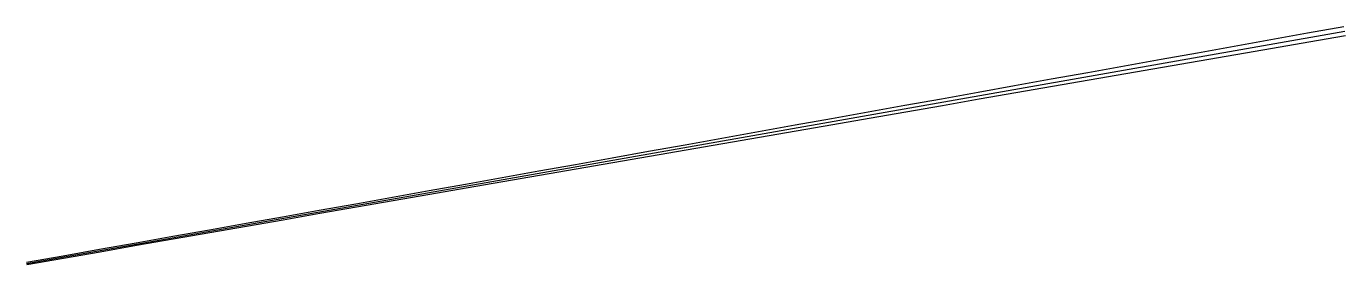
# Model space of a CAD drawing. Header units: millimetres. Extents: x 0 to 985, y -1 to 177.
import ezdxf

# ---------------------------------------------------------------- set-up
doc = ezdxf.new("R2010")
doc.units = ezdxf.units.MM
doc.layers.add('main_beam', color=255, linetype='Continuous')
doc.layers.add('main_beam_width', color=255, linetype='Continuous')

msp = doc.modelspace()

# ---------------------------------------------------------------- linework, layer by layer
at = {"layer": 'main_beam'}
msp.add_line((0, 0), (984.81, 173.65), dxfattribs=at)
at = {"layer": 'main_beam_width'}
for points in [[(-0.16, 0.89), (27.2, 5.71), (54.55, 10.55), (81.9, 15.4), (109.25, 20.25), (136.6, 25.12), (163.95, 29.99), (191.3, 34.86), (218.64, 39.74), (245.99, 44.63), (273.33, 49.52), (300.68, 54.41), (328.02, 59.3), (355.36, 64.2), (382.7, 69.1), (410.05, 74), (437.39, 78.9), (464.73, 83.81), (492.07, 88.71), (519.41, 93.62), (546.75, 98.53), (574.09, 103.43), (601.44, 108.34), (628.78, 113.25), (656.12, 118.16), (683.46, 123.07), (710.8, 127.98), (738.14, 132.89), (765.48, 137.8), (792.82, 142.71), (820.16, 147.62), (847.5, 152.54), (874.84, 157.45), (902.18, 162.36), (929.52, 167.27), (956.86, 172.19), (984.2, 177.1)], [(0.16, -0.89), (27.51, 3.93), (54.87, 8.74), (82.23, 13.54), (109.59, 18.33), (136.96, 23.12), (164.32, 27.9), (191.68, 32.67), (219.05, 37.43), (246.42, 42.2), (273.78, 46.95), (301.15, 51.71), (328.52, 56.46), (355.89, 61.21), (383.26, 65.96), (410.63, 70.71), (438, 75.45), (465.37, 80.19), (492.74, 84.94), (520.11, 89.68), (547.48, 94.42), (574.85, 99.16), (602.22, 103.9), (629.59, 108.63), (656.96, 113.37), (684.33, 118.11), (711.7, 122.85), (739.07, 127.58), (766.44, 132.32), (793.82, 137.05), (821.19, 141.79), (848.56, 146.52), (875.93, 151.26), (903.3, 155.99), (930.67, 160.73), (958.04, 165.46), (985.42, 170.2)]]:
    msp.add_lwpolyline(points, dxfattribs=at)

doc.saveas('drawing.dxf')
